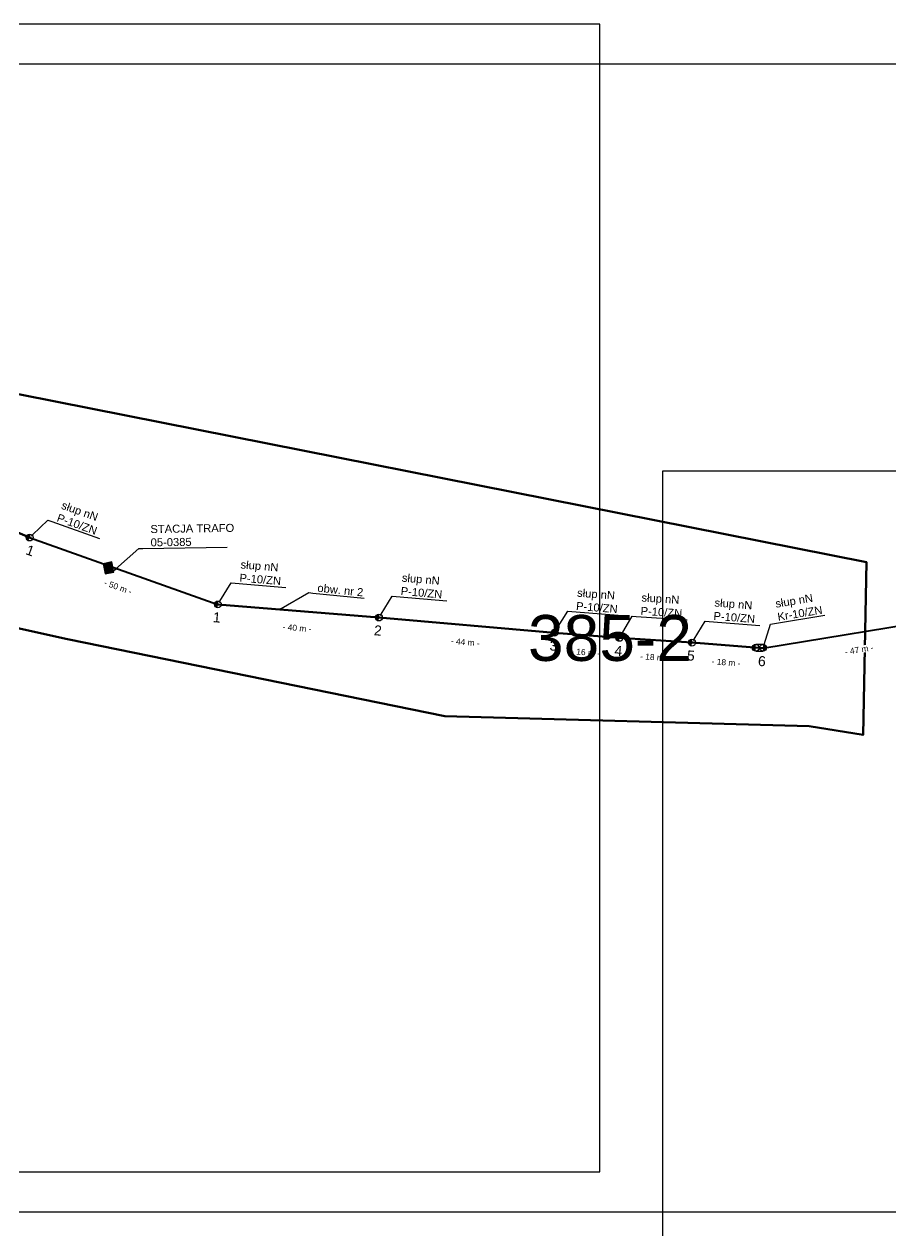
# Model space of a CAD drawing. Header units: metres. Extents: x 7532309 to 7535807, y 5784544 to 5785764.
# Drawn here: x 7534814.3 to 7535031, y 5784836.2 to 5785137.8 of the extents above; entities that cross this region are included whole.
import ezdxf
from ezdxf import colors
from ezdxf.entities.mleader import LeaderData, LeaderLine
from ezdxf.enums import TextEntityAlignment as Align
from ezdxf.math import Vec2, Vec3

# ---------------------------------------------------------------- set-up
doc = ezdxf.new("R2010")
doc.units = ezdxf.units.M
for name, color, linetype, lineweight in [('!tele', 30, 'Continuous', 40), ('!trafo', 6, 'Continuous', 50), ('!trafo_385', 6, 'Continuous', 50), ('_MM LINIA Sn', 40, 'Continuous', 30)]:
    doc.layers.add(name, color=color, linetype=linetype, lineweight=lineweight)
for name, color, linetype in [('!wymiary', 7, 'Continuous'), ('_MM opisy', 7, 'Continuous'), ('_MM slupy', 5, 'Continuous'), ('_mm trafo', 3, 'Continuous'), ('_numery_05-0385_1', 7, 'Continuous'), ('_numery_05-0385_2', 7, 'Continuous')]:
    doc.layers.add(name, color=color, linetype=linetype)
for name, color, linetype, lineweight, plot in [('_arkusze model', 7, 'Continuous', 50, False), ('_kontrola_05-0385_1', 150, 'Continuous', 50, False), ('_kontrola_05-0385_2', 190, 'Continuous', 50, False)]:
    doc.layers.add(name, color=color, linetype=linetype, lineweight=lineweight, plot=plot)
doc.styles.get("Standard").update_dxf_attribs({"font": 'arial.ttf'})
doc.dimstyles.new('opis linie', dxfattribs={"dimtxt": 1.5, "dimasz": 0.18, "dimexe": 0.18, "dimexo": 0.0625, "dimgap": 2.5, "dimtad": 4, "dimdec": 0, "dimzin": 0, "dimdsep": 46, "dimtxsty": 'Standard', "dimcen": 0.09, "dimse1": 1, "dimse2": 1, "dimsd1": 1, "dimsd2": 1, "dimclrt": 256, "dimadec": 0, "dimazin": 0, "dimtfac": 1, "dimtdec": 0, "dimtofl": 0, "dimtmove": 0, "dimatfit": 3, "dimfxl": 1, "dimtfill": 1, "dimtolj": 1, "dimtzin": 0, "dimarcsym": 0})

# ---------------------------------------------------------------- blocks, each defined once
blk = doc.blocks.new('trafo')
at = {"layer": '_mm trafo'}
h = blk.add_hatch(color=256, dxfattribs=at)
h.dxf.hatch_style = 1
h.paths.add_polyline_path([(-1.15, 1.02), (-0.52, -1.51), (1.64, -0.96), (1.01, 1.59)])
at = {"layer": '_MM LINIA Sn', "color": 2, "lineweight": 60}
for p, q in [((0.58, 0.02), (-0.43, 0.9)), ((-0.32, -0.23), (0.58, 0.02)), ((0.58, -0.92), (-0.32, -0.23)), ((0.55, -0.72), (0.41, -0.9)), ((0.41, -0.9), (0.58, -0.92)), ((0.58, -0.92), (0.55, -0.72))]:
    blk.add_line(p, q, dxfattribs=at)
at = {"layer": '_mm trafo', "flags": 128}
blk.add_lwpolyline([(-0.52, -1.52), (1.64, -0.96), (0.98, 1.58), (-1.17, 0.99), (-0.52, -1.52)], close=True, dxfattribs=at)
blk = doc.blocks.new('ZN')
at = {"layer": '_MM slupy', "transparency": 33554687}
h = blk.add_hatch(color=256, dxfattribs=at)
h.dxf.hatch_style = 1
h.paths.add_polyline_path([(0, -0.86), (0, 0.86, 1)])
at = {"layer": '_MM slupy'}
blk.add_circle((0, 0), 0.857, dxfattribs=at)
blk = doc.blocks.new('*D66')
at = {"layer": 'Defpoints', "color": 0}
for p in [(7534768.48, 5785029.72), (7534815.71, 5785009.45), (7534815.31, 5785008.53)]:
    blk.add_point(p, dxfattribs=at)
at = {"layer": '!wymiary', "insert": (7534790.41, 5785015.67), "char_height": 1.5, "attachment_point": 5, "rotation": 336.7648, "bg_fill": 3, "box_fill_scale": 1.1, "bg_fill_color": 9, "bg_fill_true_color": 13158600, "bg_fill_transparency": 0}
blk.add_mtext('\\A1;- 51 m -', dxfattribs=at)
blk = doc.blocks.new('*D67')
at = {"layer": 'Defpoints', "color": 0}
for p in [(7534815.71, 5785009.45), (7534862.44, 5784991.79), (7534862.77, 5784992.73)]:
    blk.add_point(p, dxfattribs=at)
at = {"layer": '!wymiary', "insert": (7534837.81, 5784997.07), "char_height": 1.5, "attachment_point": 5, "rotation": 340.4444, "bg_fill": 3, "box_fill_scale": 1.1, "bg_fill_color": 9, "bg_fill_true_color": 13158600, "bg_fill_transparency": 0}
blk.add_mtext('\\A1;- 50 m -', dxfattribs=at)
blk = doc.blocks.new('*D68')
at = {"layer": 'Defpoints', "color": 0}
for p in [(7534862.77, 5784992.73), (7534902.96, 5784988.46), (7534903.04, 5784989.46)]:
    blk.add_point(p, dxfattribs=at)
at = {"layer": '!wymiary', "insert": (7534882.56, 5784986.84), "char_height": 1.5, "attachment_point": 5, "rotation": 355.3593, "bg_fill": 3, "box_fill_scale": 1.1, "bg_fill_color": 9, "bg_fill_true_color": 13158600, "bg_fill_transparency": 0}
blk.add_mtext('\\A1;- 40 m -', dxfattribs=at)
blk = doc.blocks.new('*D69')
at = {"layer": 'Defpoints', "color": 0}
for p in [(7534903.04, 5784989.46), (7534946.85, 5784984.66), (7534946.93, 5784985.66)]:
    blk.add_point(p, dxfattribs=at)
at = {"layer": '!wymiary', "insert": (7534924.62, 5784983.32), "char_height": 1.5, "attachment_point": 5, "rotation": 355.044, "bg_fill": 3, "box_fill_scale": 1.1, "bg_fill_color": 9, "bg_fill_true_color": 13158600, "bg_fill_transparency": 0}
blk.add_mtext('\\A1;- 44 m -', dxfattribs=at)
blk = doc.blocks.new('*D70')
at = {"layer": 'Defpoints', "color": 0}
for p in [(7534946.93, 5784985.66), (7534963.07, 5784983.38), (7534963.15, 5784984.38)]:
    blk.add_point(p, dxfattribs=at)
at = {"layer": '!wymiary', "insert": (7534954.71, 5784980.76), "char_height": 1.5, "attachment_point": 5, "rotation": 355.4984, "bg_fill": 3, "box_fill_scale": 1.1, "bg_fill_color": 9, "bg_fill_true_color": 13158600, "bg_fill_transparency": 0}
blk.add_mtext('\\A1;- 16 m -', dxfattribs=at)
blk = doc.blocks.new('*D71')
at = {"layer": 'Defpoints', "color": 0}
for p in [(7534963.15, 5784984.38), (7534981.21, 5784982.19), (7534981.28, 5784983.19)]:
    blk.add_point(p, dxfattribs=at)
at = {"layer": '!wymiary', "insert": (7534971.94, 5784979.53), "char_height": 1.5, "attachment_point": 5, "rotation": 356.2503, "bg_fill": 3, "box_fill_scale": 1.1, "bg_fill_color": 9, "bg_fill_true_color": 13158600, "bg_fill_transparency": 0}
blk.add_mtext('\\A1;- 18 m -', dxfattribs=at)
blk = doc.blocks.new('*D72')
at = {"layer": 'Defpoints', "color": 0}
for p in [(7534981.28, 5784983.19), (7534999.04, 5784981.8), (7534998.96, 5784980.8)]:
    blk.add_point(p, dxfattribs=at)
at = {"layer": '!wymiary', "insert": (7534989.82, 5784978.24), "char_height": 1.5, "attachment_point": 5, "rotation": 355.5107, "bg_fill": 3, "box_fill_scale": 1.1, "bg_fill_color": 9, "bg_fill_true_color": 13158600, "bg_fill_transparency": 0}
blk.add_mtext('\\A1;- 18 m -', dxfattribs=at)
blk = doc.blocks.new('*D73')
at = {"layer": 'Defpoints', "color": 0}
for p in [(7535045.75, 5784989.46), (7535045.91, 5784988.47), (7534999.04, 5784981.8)]:
    blk.add_point(p, dxfattribs=at)
at = {"layer": '!wymiary', "insert": (7535023.08, 5784981.43), "char_height": 1.5, "attachment_point": 5, "rotation": 9.3169, "bg_fill": 3, "box_fill_scale": 1.1, "bg_fill_color": 9, "bg_fill_true_color": 13158600, "bg_fill_transparency": 0}
blk.add_mtext('\\A1;- 47 m -', dxfattribs=at)
blk = doc.blocks.new('R')
at = {"layer": '_MM slupy', "transparency": 33554687}
h = blk.add_hatch(color=256, dxfattribs=at)
h.dxf.hatch_style = 1
h.paths.add_polyline_path([(-0.93, -0.86), (-0.93, 0.86, 1)])
h = blk.add_hatch(color=256, dxfattribs=at)
h.dxf.hatch_style = 1
h.paths.add_polyline_path([(0.93, 0.86), (0.93, -0.86, 1)])
at = {"layer": '_MM slupy'}
for points in [[(-0.93, 0.86), (0.93, 0.86)], [(-0.93, -0.86), (0.93, -0.86)]]:
    blk.add_lwpolyline(points, dxfattribs=at)
for centre in [(-0.93, 0), (0.93, 0)]:
    blk.add_circle(centre, 0.857, dxfattribs=at)
blk = doc.blocks.new('q')
at = {"layer": '_MM slupy'}
blk.add_blockref('ZN', (0, 0), dxfattribs=at)
at = {"layer": '_MM opisy'}
ml = blk.add_multileader_mtext('Standard', dxfattribs=at)
ml.set_content('\\pxql;słup nN\\PP-10/ZN', color=256)
ml.set_leader_properties()
ml.build(insert=Vec2(0, 0))
ml.multileader.update_dxf_attribs({"has_text_frame": 1, "text_left_attachment_type": 5, "text_right_attachment_type": 5, "dogleg_length": 1, "arrow_head_size": 1})
ctx = ml.context
ctx.base_point, ctx.char_height, ctx.arrow_head_size, ctx.landing_gap_size, ctx.plane_origin = Vec3(3.86, 5.63), 2, 1, 1, Vec3(1.72, -1.42)
ctx.left_attachment, ctx.right_attachment = 5, 5
notes = []
notes.append((ctx, [(0, (1, 1, 0), (2.86, 5.63), (1, 0), 1, [(0, [(0, 0)], 0, [])])]))
ctx.mtext.insert, ctx.mtext.flow_direction = Vec3(4.86, 11.44), 5
ctx.mtext.has_bg_fill, ctx.mtext.bg_color, ctx.mtext.bg_scale_factor, ctx.mtext.bg_transparency, ctx.mtext.use_window_bg_color = 1, -1023410175, 1, 0, 1
for ctx, leaders in notes:
    for number, flags, end, landing, length, lines in leaders:
        leader = LeaderData()
        leader.index, (leader.has_last_leader_line, leader.has_dogleg_vector, leader.attachment_direction) = number, flags
        leader.last_leader_point, leader.dogleg_vector, leader.dogleg_length = Vec3(end), Vec3(landing), length
        for number, points, colour, breaks in lines:
            line = LeaderLine()
            line.index, line.vertices, line.color, line.breaks = number, Vec3.list(points), colors.encode_raw_color(colour), breaks
            leader.lines.append(line)
        ctx.leaders.append(leader)

msp = doc.modelspace()

# ---------------------------------------------------------------- linework, layer by layer
at = {"layer": '!tele', "elevation": 140.78}
msp.add_lwpolyline([(7534637.37, 5785047.79), (7534658.96, 5785045.44), (7534668.95, 5785031.24), (7534684.72, 5785033.16), (7534719.25, 5785039.27), (7534748.19, 5785033.65), (7534768.48, 5785029.72), (7534815.71, 5785009.45), (7534862.77, 5784992.73), (7534903.04, 5784989.46), (7534946.93, 5784985.66), (7534963.15, 5784984.38), (7534981.28, 5784983.19), (7534999.04, 5784981.8), (7535045.75, 5784989.46), (7535096.4, 5784980), (7535144.53, 5784959.39), (7535178.48, 5784927), (7535222.35, 5784906.42), (7535256.98, 5784876.63), (7535288.82, 5784857.48), (7535301.4, 5784850.39)], dxfattribs=at)
at = {"layer": '!trafo_385'}
msp.add_lwpolyline([(7534643.57, 5785058.42), (7534639.17, 5785036.26), (7534650.74, 5785032.36), (7534606.44, 5784930.31), (7534641.36, 5784920.5), (7534682.56, 5785015.65), (7534825.18, 5784984.06), (7534919.54, 5784964.84), (7535010.57, 5784962.28), (7535024.08, 5784960.1), (7535024.92, 5785003.32), (7534786.75, 5785050.48), (7534681.41, 5785073.62)], close=True, dxfattribs=at)

# ---------------------------------------------------------------- block references
at = {"layer": '_arkusze model', "rotation": 357.3066721443945}
msp.add_blockref('trafo', (7534835.18, 5785001.87), dxfattribs=at)

# ---------------------------------------------------------------- next in the draw order: block references
for p, rotation in [((7534903.04, 5784989.46, 140.78), 355.0440043326098), ((7534946.93, 5784985.66, 140.78), 355.4983910072366)]:
    msp.add_blockref('q', p, dxfattribs=dict(rotation=rotation))

# ---------------------------------------------------------------- next in the draw order: leaders
at = {"layer": '_mm trafo', "color": 3}
ml = msp.add_multileader_mtext('Standard', dxfattribs=at)
ml.set_content('STACJA TRAFO\\P05-0385', color=3)
ml.set_leader_properties()
ml.build(insert=Vec2(0, 0))
ml.multileader.update_dxf_attribs({"has_text_frame": 1, "text_left_attachment_type": 5, "text_right_attachment_type": 5, "dogleg_length": 1, "arrow_head_size": 1.5})
ctx = ml.context
ctx.base_point, ctx.char_height, ctx.arrow_head_size, ctx.plane_origin, ctx.plane_x_axis, ctx.plane_y_axis = Vec3(7534843.97, 5785006.72), 2, 1.5, Vec3(7534839.32, 5784969.77), Vec3(0.999891, 0.014731), Vec3(-0.014731, 0.999891)
ctx.left_attachment, ctx.right_attachment, ctx.attachment_type = 5, 5, 2
notes = []
notes.append((ctx, [(0, (1, 1, 0), (7534842.97, 5785006.7), (0.999891, 0.014731), 1, [(0, [(7534836.09, 5785000.58)], 0, [])])]))
ctx.mtext.insert, ctx.mtext.text_direction, ctx.mtext.rotation, ctx.mtext.flow_direction = Vec3(7534845.89, 5785012.57), Vec3(0.999891, 0.014731), 6.129723, 5
ctx.mtext.has_bg_fill, ctx.mtext.bg_color, ctx.mtext.bg_scale_factor, ctx.mtext.bg_transparency, ctx.mtext.use_window_bg_color = 1, -1073741824, 1, 0, 1
for ctx, leaders in notes:
    for number, flags, end, landing, length, lines in leaders:
        leader = LeaderData()
        leader.index, (leader.has_last_leader_line, leader.has_dogleg_vector, leader.attachment_direction) = number, flags
        leader.last_leader_point, leader.dogleg_vector, leader.dogleg_length = Vec3(end), Vec3(landing), length
        for number, points, colour, breaks in lines:
            line = LeaderLine()
            line.index, line.vertices, line.color, line.breaks = number, Vec3.list(points), colors.encode_raw_color(colour), breaks
            leader.lines.append(line)
        ctx.leaders.append(leader)

# ---------------------------------------------------------------- next in the draw order: block references
for p, rotation in [((7534815.71, 5785009.45, 140.78), 340.4444082061608), ((7534862.77, 5784992.73, 140.78), 355.3593031081454), ((7534963.15, 5784984.38, 140.78), 356.2503347172155)]:
    msp.add_blockref('q', p, dxfattribs=dict(rotation=rotation))

# ---------------------------------------------------------------- next in the draw order: block references
at = {"rotation": 355.5107403003483}
msp.add_blockref('q', (7534981.28, 5784983.19, 140.78), dxfattribs=at)

# ---------------------------------------------------------------- next in the draw order: dimensions: what is measured, and where the dimension line sits
at = {"layer": '!wymiary'}
dim = msp.add_aligned_dim(p1=(7534768.48, 5785029.72), p2=(7534815.71, 5785009.45), distance=-1, dimstyle='opis linie', override={"dimpost": '- <> m -'}, dxfattribs=at)
dim.commit()
dim.dimension.update_dxf_attribs({"geometry": '*D66', "text_midpoint": (7534790.41, 5785015.67)})

# ---------------------------------------------------------------- next in the draw order: dimensions: what is measured, and where the dimension line sits
dim = msp.add_aligned_dim(p1=(7534815.71, 5785009.45), p2=(7534862.77, 5784992.73), distance=-1, dimstyle='opis linie', override={"dimpost": '- <> m -'}, dxfattribs=at)
dim.commit()
dim.dimension.update_dxf_attribs({"geometry": '*D67', "text_midpoint": (7534837.81, 5784997.07)})

# ---------------------------------------------------------------- next in the draw order: linework, layer by layer
at = {"layer": '_kontrola_05-0385_1', "color": 150}
msp.add_lwpolyline([(7534815.71, 5785009.45), (7534768.48, 5785029.72)], dxfattribs=at)

# ---------------------------------------------------------------- next in the draw order: texts
at = {"layer": '_numery_05-0385_1', "color": 7}
msp.add_text('1', height=2.5, rotation=-19.5556, dxfattribs=at).set_placement((7534815.86, 5785006.2), align=Align.MIDDLE_CENTER)

# ---------------------------------------------------------------- next in the draw order: dimensions: what is measured, and where the dimension line sits
at = {"layer": '!wymiary'}
dim = msp.add_aligned_dim(p1=(7534862.77, 5784992.73), p2=(7534903.04, 5784989.46), distance=-1, dimstyle='opis linie', override={"dimpost": '- <> m -'}, dxfattribs=at)
dim.commit()
dim.dimension.update_dxf_attribs({"geometry": '*D68', "text_midpoint": (7534882.56, 5784986.84)})

# ---------------------------------------------------------------- next in the draw order: texts
at = {"layer": '_numery_05-0385_2', "color": 7}
msp.add_text('1', height=2.5, rotation=-4.6407, dxfattribs=at).set_placement((7534862.51, 5784989.49), align=Align.MIDDLE_CENTER)

# ---------------------------------------------------------------- next in the draw order: dimensions: what is measured, and where the dimension line sits
at = {"layer": '!wymiary'}
dim = msp.add_aligned_dim(p1=(7534903.04, 5784989.46), p2=(7534946.93, 5784985.66), distance=-1, dimstyle='opis linie', override={"dimpost": '- <> m -'}, dxfattribs=at)
dim.commit()
dim.dimension.update_dxf_attribs({"geometry": '*D69', "text_midpoint": (7534924.62, 5784983.32)})

# ---------------------------------------------------------------- next in the draw order: leaders
at = {"layer": '_MM opisy', "color": 1}
ml = msp.add_multileader_mtext('Standard', dxfattribs=at)
ml.set_content('\\pxql;obw. nr 2', color=1)
ml.set_leader_properties()
ml.build(insert=Vec2(0, 0))
ml.multileader.update_dxf_attribs({"has_text_frame": 1, "text_left_attachment_type": 5, "text_right_attachment_type": 5, "dogleg_length": 1, "arrow_head_size": 1})
ctx = ml.context
ctx.base_point, ctx.char_height, ctx.arrow_head_size, ctx.landing_gap_size, ctx.plane_origin, ctx.plane_x_axis, ctx.plane_y_axis = Vec3(7534886.53, 5784995.59), 2, 1, 1, Vec3(7534880.97, 5784975.47), Vec3(0.994673, -0.103077), Vec3(0.103077, 0.994673)
ctx.left_attachment, ctx.right_attachment = 5, 5
notes = []
notes.append((ctx, [(0, (1, 1, 0), (7534885.54, 5784995.69), (0.994673, -0.103077), 1, [(0, [(7534877.7, 5784991.25)], 0, [])])]))
ctx.mtext.insert, ctx.mtext.text_direction, ctx.mtext.flow_direction = Vec3(7534887.78, 5784997.91), Vec3(0.994673, -0.103077), 5
ctx.mtext.has_bg_fill, ctx.mtext.bg_color, ctx.mtext.bg_scale_factor, ctx.mtext.bg_transparency, ctx.mtext.use_window_bg_color = 1, -1023410175, 1, 0, 1
for ctx, leaders in notes:
    for number, flags, end, landing, length, lines in leaders:
        leader = LeaderData()
        leader.index, (leader.has_last_leader_line, leader.has_dogleg_vector, leader.attachment_direction) = number, flags
        leader.last_leader_point, leader.dogleg_vector, leader.dogleg_length = Vec3(end), Vec3(landing), length
        for number, points, colour, breaks in lines:
            line = LeaderLine()
            line.index, line.vertices, line.color, line.breaks = number, Vec3.list(points), colors.encode_raw_color(colour), breaks
            leader.lines.append(line)
        ctx.leaders.append(leader)

# ---------------------------------------------------------------- next in the draw order: linework, layer by layer
at = {"layer": '_kontrola_05-0385_2', "color": 190}
msp.add_lwpolyline([(7534862.77, 5784992.73), (7534903.04, 5784989.46)], dxfattribs=at)

# ---------------------------------------------------------------- next in the draw order: texts
at = {"layer": '_numery_05-0385_2', "color": 7}
msp.add_text('2', height=2.5, rotation=355.3593, dxfattribs=at).set_placement((7534902.78, 5784986.22), align=Align.MIDDLE_CENTER)

# ---------------------------------------------------------------- next in the draw order: dimensions: what is measured, and where the dimension line sits
at = {"layer": '!wymiary'}
dim = msp.add_aligned_dim(p1=(7534946.93, 5784985.66), p2=(7534963.15, 5784984.38), distance=-1, dimstyle='opis linie', override={"dimpost": '- <> m -'}, dxfattribs=at)
dim.commit()
dim.dimension.update_dxf_attribs({"geometry": '*D70', "text_midpoint": (7534954.71, 5784980.76)})

# ---------------------------------------------------------------- next in the draw order: linework, layer by layer
at = {"layer": '_kontrola_05-0385_2', "color": 190}
msp.add_lwpolyline([(7534903.04, 5784989.46), (7534946.93, 5784985.66)], dxfattribs=at)
at = {"layer": 'Defpoints', "color": 4}
msp.add_lwpolyline([(7534563.37, 5784850.92), (7534958.22, 5784850.92), (7534958.22, 5785137.78), (7534563.37, 5785137.78)], close=True, dxfattribs=at)

# ---------------------------------------------------------------- next in the draw order: texts
at = {"layer": '_numery_05-0385_2', "color": 7}
msp.add_text('3', height=2.5, rotation=-4.5016, dxfattribs=at).set_placement((7534946.68, 5784982.42), align=Align.MIDDLE_CENTER)

# ---------------------------------------------------------------- next in the draw order: dimensions: what is measured, and where the dimension line sits
at = {"layer": '!wymiary'}
dim = msp.add_aligned_dim(p1=(7534963.15, 5784984.38), p2=(7534981.28, 5784983.19), distance=-1, dimstyle='opis linie', override={"dimpost": '- <> m -'}, dxfattribs=at)
dim.commit()
dim.dimension.update_dxf_attribs({"geometry": '*D71', "text_midpoint": (7534971.94, 5784979.53)})

# ---------------------------------------------------------------- next in the draw order: linework, layer by layer
at = {"layer": '_kontrola_05-0385_2', "color": 190}
msp.add_lwpolyline([(7534946.93, 5784985.66), (7534963.15, 5784984.38)], dxfattribs=at)

# ---------------------------------------------------------------- next in the draw order: texts
at = {"layer": '_numery_05-0385_2', "color": 7}
msp.add_text('4', height=2.5, rotation=355.4984, dxfattribs=at).set_placement((7534962.9, 5784981.14), align=Align.MIDDLE_CENTER)

# ---------------------------------------------------------------- next in the draw order: dimensions: what is measured, and where the dimension line sits
at = {"layer": '!wymiary'}
dim = msp.add_aligned_dim(p1=(7534981.28, 5784983.19), p2=(7534999.04, 5784981.8), distance=-1, dimstyle='opis linie', override={"dimpost": '- <> m -'}, dxfattribs=at)
dim.commit()
dim.dimension.update_dxf_attribs({"geometry": '*D72', "text_midpoint": (7534989.82, 5784978.24)})

# ---------------------------------------------------------------- next in the draw order: linework, layer by layer
at = {"layer": '_kontrola_05-0385_2', "color": 190}
msp.add_lwpolyline([(7534963.15, 5784984.38), (7534981.28, 5784983.19)], dxfattribs=at)

# ---------------------------------------------------------------- next in the draw order: texts
at = {"layer": '_numery_05-0385_2', "color": 7}
msp.add_text('5', height=2.5, rotation=-4.4893, dxfattribs=at).set_placement((7534981.02, 5784979.95), align=Align.MIDDLE_CENTER)
at = {"layer": 'Defpoints', "color": 4}
msp.add_text('385-2', height=11.474, dxfattribs=at).set_placement((7534960.79, 5784984.35), align=Align.MIDDLE_CENTER)

# ---------------------------------------------------------------- next in the draw order: dimensions: what is measured, and where the dimension line sits
at = {"layer": '!wymiary'}
dim = msp.add_aligned_dim(p1=(7534999.04, 5784981.8), p2=(7535045.75, 5784989.46), distance=-1, dimstyle='opis linie', override={"dimpost": '- <> m -'}, dxfattribs=at)
dim.commit()
dim.dimension.update_dxf_attribs({"geometry": '*D73', "text_midpoint": (7535023.08, 5784981.43)})

# ---------------------------------------------------------------- next in the draw order: texts
at = {"layer": '_numery_05-0385_2', "color": 7}
msp.add_text('6', height=2.5, rotation=355.5107, dxfattribs=at).set_placement((7534998.78, 5784978.56), align=Align.MIDDLE_CENTER)

# ---------------------------------------------------------------- next in the draw order: leaders
at = {"layer": '_MM opisy'}
ml = msp.add_multileader_mtext('Standard', dxfattribs=at)
ml.set_content('\\pxql;słup nN\\PKr-10/ZN', color=256)
ml.set_leader_properties()
ml.build(insert=Vec2(0, 0))
ml.multileader.update_dxf_attribs({"has_text_frame": 1, "text_left_attachment_type": 5, "text_right_attachment_type": 5, "dogleg_length": 1, "arrow_head_size": 1})
ctx = ml.context
ctx.base_point, ctx.char_height, ctx.arrow_head_size, ctx.landing_gap_size, ctx.plane_origin, ctx.plane_x_axis, ctx.plane_y_axis = Vec3(7535001.93, 5784987.98, 140.78), 2, 1, 1, Vec3(7535000.96, 5784980.67, 140.78), Vec3(0.986808, 0.161894), Vec3(-0.161894, 0.986808)
ctx.left_attachment, ctx.right_attachment = 5, 5
notes = []
notes.append((ctx, [(0, (1, 1, 0), (7535000.95, 5784987.82, 140.78), (0.986808, 0.161894), 1, [(0, [(7534999.04, 5784981.8, 140.78)], 0, [])])]))
ctx.mtext.insert, ctx.mtext.text_direction, ctx.mtext.flow_direction = Vec3(7535001.98, 5784993.87, 140.78), Vec3(0.986808, 0.161894), 5
ctx.mtext.has_bg_fill, ctx.mtext.bg_color, ctx.mtext.bg_scale_factor, ctx.mtext.bg_transparency, ctx.mtext.use_window_bg_color = 1, -1023410175, 1, 0, 1
for ctx, leaders in notes:
    for number, flags, end, landing, length, lines in leaders:
        leader = LeaderData()
        leader.index, (leader.has_last_leader_line, leader.has_dogleg_vector, leader.attachment_direction) = number, flags
        leader.last_leader_point, leader.dogleg_vector, leader.dogleg_length = Vec3(end), Vec3(landing), length
        for number, points, colour, breaks in lines:
            line = LeaderLine()
            line.index, line.vertices, line.color, line.breaks = number, Vec3.list(points), colors.encode_raw_color(colour), breaks
            leader.lines.append(line)
        ctx.leaders.append(leader)

# ---------------------------------------------------------------- next in the draw order: linework, layer by layer
at = {"layer": '_kontrola_05-0385_2', "color": 190}
msp.add_lwpolyline([(7534981.28, 5784983.19), (7534999.04, 5784981.8)], dxfattribs=at)
at = {"layer": 'Defpoints', "color": 4}
for points in [[(7534763.37, 5784840.92), (7535158.22, 5784840.92), (7535158.22, 5785127.78), (7534763.37, 5785127.78)], [(7534973.9, 5784739.22), (7535368.76, 5784739.22), (7535368.76, 5785026.08), (7534973.9, 5785026.08)]]:
    msp.add_lwpolyline(points, close=True, dxfattribs=at)

# ---------------------------------------------------------------- next in the draw order: block references
at = {"layer": '!trafo'}
msp.add_blockref('R', (7534998.15, 5784981.9), dxfattribs=at)

doc.saveas('drawing.dxf')
